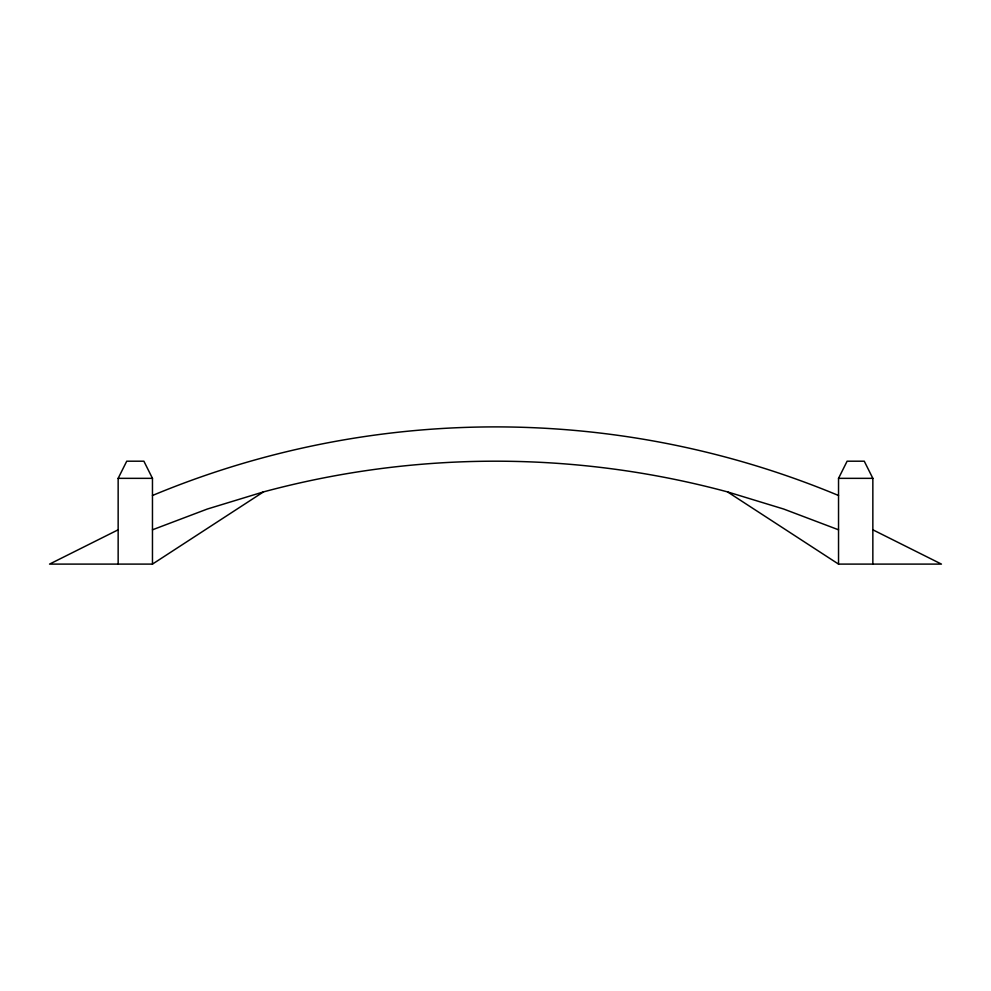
<?xml version="1.0" encoding="UTF-8"?>
<svg xmlns="http://www.w3.org/2000/svg" width="991" height="991" viewBox="0 0 991 991"><rect width="100%" height="100%" fill="white"/><g stroke="black" fill="none" stroke-linecap="round" stroke-linejoin="round"><path stroke-width="1.49" d="M118.152 564.102L118.152 478.343L126.737 461.199L143.881 461.199L152.465 478.343L152.465 564.102L49.55 564.102L118.152 529.801M872.848 529.801L941.45 564.102L838.535 564.102L838.535 478.343L847.119 461.199L864.263 461.199L872.848 478.343L872.848 564.102M152.465 564.102L263.457 491.908A891.9 891.9 0 0 1 727.543 491.908L783.658 509.027L838.535 529.801M152.465 529.801L207.342 509.027L263.457 491.908M118.152 478.343L152.465 478.343M838.535 478.343L872.848 478.343M727.543 491.908L838.535 564.102M152.465 495.5A891.9 891.9 0 0 1 838.535 495.5"/></g></svg>
